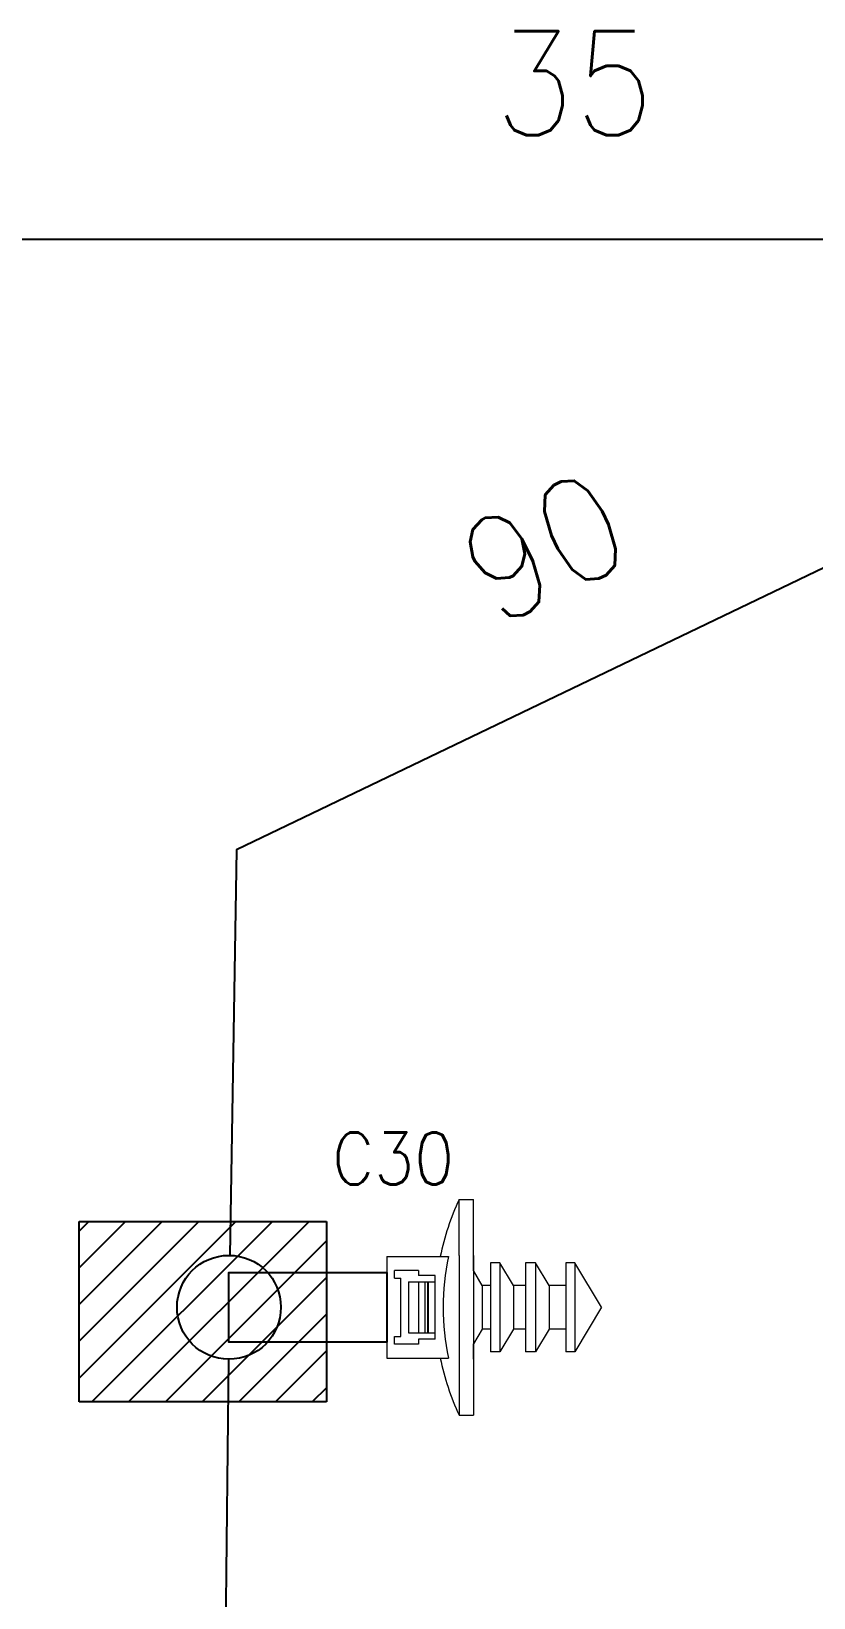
# Model space of a CAD drawing. Header units: inches. Extents: x 47316 to 59086, y 3141 to 11743.
# Drawn here: x 53412.1 to 53449.8, y 8557.8 to 8633.2 of the extents above; entities that cross this region are included whole.
import ezdxf

# ---------------------------------------------------------------- set-up
doc = ezdxf.new("R2010")
doc.units = ezdxf.units.IN
doc.header["$MEASUREMENT"] = 0
doc.layers.add('0Filament', color=7, linetype='Continuous', lineweight=20)
doc.styles.get("Standard").update_dxf_attribs({"font": ''})
doc.styles.get('Standard').set_extended_font_data('SimSun')
doc.linetypes.add('_VH_OTCON', pattern='A,0.0001,[7,VeSys.shx,S=0.1,R=0,X=0,Y=0],-0.4,[7,VeSys.shx,S=0.1,R=0,X=0,Y=0],-0.4,["X",Standard,S=1,R=0,X=-0.5,Y=-0.5],-0.0001,[7,VeSys.shx,S=0.1,R=0,X=0,Y=0],-0.4', length=1.2002)
doc.linetypes.add('_VH_UNTAPED', pattern='A,0.0001,[17,VeSys.shx,S=0.1,R=0,X=0,Y=0],-0.4', length=0.4001)

msp = doc.modelspace()

# ---------------------------------------------------------------- linework, layer by layer
at = {"color": 0, "linetype": '_VH_OTCON', "lineweight": -2, "ltscale": 5}
msp.add_line((53395.367, 8623.205), (53480.703, 8623.202), dxfattribs=at)
at = {"color": 0, "lineweight": -2}
for p, q in [((53421.945, 8575.908), (53414.41, 8568.372)), ((53420.178, 8575.908), (53414.41, 8570.14)), ((53418.41, 8575.908), (53414.41, 8571.908)), ((53416.642, 8575.908), (53414.41, 8573.676)), ((53414.874, 8575.908), (53414.41, 8575.443)), ((53414.41, 8567.218), (53414.41, 8575.908)), ((53414.41, 8575.908), (53426.317, 8575.908)), ((53423.713, 8575.908), (53415.023, 8567.218)), ((53425.481, 8575.908), (53416.791, 8567.218)), ((53426.317, 8575.908), (53426.317, 8567.218)), ((53426.317, 8574.976), (53418.559, 8567.218)), ((53426.317, 8573.208), (53420.326, 8567.218)), ((53426.317, 8571.441), (53422.094, 8567.218)), ((53426.317, 8569.673), (53423.862, 8567.218)), ((53426.317, 8567.905), (53425.63, 8567.218)), ((53426.317, 8567.218), (53414.41, 8567.218))]:
    msp.add_line(p, q, dxfattribs=at)
at = {"color": 0, "linetype": '_VH_UNTAPED', "lineweight": -2, "ltscale": 5}
msp.add_line((53421.594, 8569.277), (53420.989, 8511.625), dxfattribs=at)
msp.add_lwpolyline([(53480.949, 8622.12), (53421.977, 8593.801), (53421.661, 8574.277)], dxfattribs=at)
at = {"color": 0}
msp.add_lwpolyline([(53429.219, 8573.458), (53429.219, 8570.096), (53421.621, 8570.096), (53421.621, 8573.458)], close=True, dxfattribs=at)
at = {"color": 0, "linetype": 'Continuous', "lineweight": -2}
msp.add_circle((53421.621, 8571.777), 2.5, dxfattribs=at)
at = {"layer": '0Filament', "color": 0, "lineweight": 9, "ltscale": 0.110623}
for p, q in [((53432.702, 8574.268), (53432.702, 8576.974)), ((53433.381, 8574.268), (53433.381, 8576.974))]:
    msp.add_line(p, q, dxfattribs=at)
at = {"layer": '0Filament', "color": 0, "lineweight": 9, "ltscale": 0.02778}
for p, q in [((53432.702, 8576.974), (53433.381, 8576.974)), ((53432.702, 8566.58), (53433.381, 8566.58))]:
    msp.add_line(p, q, dxfattribs=at)
at = {"layer": '0Filament', "color": 0, "lineweight": 9, "ltscale": 0.14032}
msp.add_line((53433.381, 8573.542), (53433.381, 8576.974), dxfattribs=at)
at = {"layer": '0Filament', "color": 0, "lineweight": 9, "ltscale": 0.121317}
for p, q in [((53429.219, 8574.223), (53432.186, 8574.223)), ((53429.219, 8569.331), (53432.186, 8569.331))]:
    msp.add_line(p, q, dxfattribs=at)
at = {"layer": '0Filament', "color": 0, "lineweight": 9, "ltscale": 0.2}
msp.add_line((53429.219, 8574.223), (53429.219, 8569.331), dxfattribs=at)
at = {"layer": '0Filament', "color": 0, "lineweight": 9, "ltscale": 0.314377}
for p, q in [((53432.702, 8574.268), (53432.702, 8566.58)), ((53433.381, 8574.268), (53433.381, 8566.58))]:
    msp.add_line(p, q, dxfattribs=at)
at = {"layer": '0Filament', "color": 0, "lineweight": 9, "ltscale": 0.045551}
for p, q in [((53434.205, 8573.917), (53434.205, 8572.803)), ((53434.66, 8573.917), (53434.66, 8572.803)), ((53435.891, 8573.917), (53435.891, 8572.803)), ((53436.376, 8573.917), (53436.376, 8572.803)), ((53437.829, 8573.917), (53437.829, 8572.803)), ((53438.268, 8573.917), (53438.268, 8572.803))]:
    msp.add_line(p, q, dxfattribs=at)
at = {"layer": '0Filament', "color": 0, "lineweight": 9, "ltscale": 0.018604}
for p, q in [((53434.66, 8573.917), (53434.205, 8573.917)), ((53434.66, 8569.637), (53434.205, 8569.637))]:
    msp.add_line(p, q, dxfattribs=at)
at = {"layer": '0Filament', "color": 0, "lineweight": 9, "ltscale": 0.051927}
for p, q in [((53435.314, 8572.828), (53434.66, 8573.917)), ((53437.03, 8572.828), (53436.376, 8573.917)), ((53435.314, 8570.726), (53434.66, 8569.637)), ((53437.03, 8570.726), (53436.376, 8569.637))]:
    msp.add_line(p, q, dxfattribs=at)
at = {"layer": '0Filament', "color": 0, "lineweight": 9, "ltscale": 0.019849}
for p, q in [((53436.376, 8573.917), (53435.891, 8573.917)), ((53436.376, 8569.637), (53435.891, 8569.637))]:
    msp.add_line(p, q, dxfattribs=at)
at = {"layer": '0Filament', "color": 0, "lineweight": 9, "ltscale": 0.017949}
for p, q in [((53438.268, 8573.917), (53437.829, 8573.917)), ((53438.268, 8569.637), (53437.829, 8569.637))]:
    msp.add_line(p, q, dxfattribs=at)
at = {"layer": '0Filament', "color": 0, "lineweight": 9, "ltscale": 0.102081}
for q in [(53438.268, 8573.917), (53438.268, 8569.637)]:
    msp.add_line((53439.553, 8571.777), q, dxfattribs=at)
at = {"layer": '0Filament', "color": 0, "lineweight": 9, "ltscale": 0.13}
for p, q in [((53425.168, 8573.458), (53426.04, 8573.458)), ((53426.04, 8573.458), (53429.219, 8573.458)), ((53425.168, 8570.096), (53426.04, 8570.096)), ((53426.04, 8570.096), (53429.219, 8570.096))]:
    msp.add_line(p, q, dxfattribs=at)
at = {"layer": '0Filament', "color": 0, "lineweight": 9, "ltscale": 0.047501}
for p, q in [((53430.748, 8573.55), (53429.586, 8573.55)), ((53430.748, 8570.004), (53429.586, 8570.004))]:
    msp.add_line(p, q, dxfattribs=at)
at = {"layer": '0Filament', "color": 0, "lineweight": 9, "ltscale": 0.015002}
msp.add_line((53429.586, 8573.183), (53429.586, 8573.55), dxfattribs=at)
at = {"layer": '0Filament', "color": 0, "lineweight": 9, "ltscale": 0.0125}
for p, q in [((53429.586, 8573.183), (53429.892, 8573.183)), ((53430.748, 8573), (53431.053, 8573)), ((53429.586, 8570.371), (53429.892, 8570.371)), ((53430.748, 8570.554), (53431.053, 8570.554))]:
    msp.add_line(p, q, dxfattribs=at)
at = {"layer": '0Filament', "color": 0, "lineweight": 9, "ltscale": 0.114999}
msp.add_line((53429.892, 8570.371), (53429.892, 8573.183), dxfattribs=at)
at = {"layer": '0Filament', "color": 0, "lineweight": 9, "ltscale": 0.1}
for p, q in [((53430.258, 8573), (53430.258, 8570.554)), ((53430.748, 8573), (53430.748, 8570.554)), ((53431.053, 8573), (53431.053, 8570.554)), ((53431.17, 8573), (53431.17, 8570.554)), ((53431.2, 8573), (53431.2, 8570.554))]:
    msp.add_line(p, q, dxfattribs=at)
at = {"layer": '0Filament', "color": 0, "lineweight": 9, "ltscale": 0.020001}
for p, q in [((53430.258, 8573), (53430.748, 8573)), ((53430.258, 8570.554), (53430.748, 8570.554))]:
    msp.add_line(p, q, dxfattribs=at)
at = {"layer": '0Filament', "color": 0, "lineweight": 9, "ltscale": 0.010001}
for p, q in [((53430.748, 8573.55), (53430.748, 8573.305)), ((53430.748, 8570.248), (53430.748, 8570.004))]:
    msp.add_line(p, q, dxfattribs=at)
at = {"layer": '0Filament', "color": 0, "lineweight": 9, "ltscale": 0.0325}
for p, q in [((53431.542, 8573.305), (53430.748, 8573.305)), ((53431.542, 8570.248), (53430.748, 8570.248))]:
    msp.add_line(p, q, dxfattribs=at)
at = {"layer": '0Filament', "color": 0, "lineweight": 9, "ltscale": 0.004785}
for p, q in [((53431.053, 8573), (53431.17, 8573)), ((53431.053, 8570.554), (53431.17, 8570.554))]:
    msp.add_line(p, q, dxfattribs=at)
at = {"layer": '0Filament', "color": 0, "lineweight": 9, "ltscale": 0.001228}
for p, q in [((53431.17, 8573), (53431.2, 8573)), ((53431.17, 8570.554), (53431.2, 8570.554))]:
    msp.add_line(p, q, dxfattribs=at)
at = {"layer": '0Filament', "color": 0, "lineweight": 9, "ltscale": 0.013986}
for p, q in [((53431.2, 8573), (53431.542, 8573)), ((53431.2, 8570.554), (53431.542, 8570.554))]:
    msp.add_line(p, q, dxfattribs=at)
at = {"layer": '0Filament', "color": 0, "lineweight": 9, "ltscale": 0.125}
msp.add_line((53431.542, 8570.248), (53431.542, 8573.305), dxfattribs=at)
at = {"layer": '0Filament', "color": 0, "lineweight": 9, "ltscale": 0.034033}
msp.add_line((53433.81, 8572.828), (53433.381, 8573.542), dxfattribs=at)
at = {"layer": '0Filament', "color": 0, "lineweight": 9, "ltscale": 0.022382}
for p, q in [((53433.81, 8572.828), (53433.81, 8572.281)), ((53435.314, 8572.828), (53435.314, 8572.281)), ((53437.03, 8572.828), (53437.03, 8572.281))]:
    msp.add_line(p, q, dxfattribs=at)
at = {"layer": '0Filament', "color": 0, "lineweight": 9, "ltscale": 0.016164}
for p, q in [((53434.205, 8572.828), (53433.81, 8572.828)), ((53434.205, 8570.726), (53433.81, 8570.726))]:
    msp.add_line(p, q, dxfattribs=at)
at = {"layer": '0Filament', "color": 0, "lineweight": 9, "ltscale": 0.063599}
for p, q in [((53433.81, 8572.281), (53433.81, 8570.726)), ((53435.314, 8572.281), (53435.314, 8570.726)), ((53437.03, 8572.281), (53437.03, 8570.726))]:
    msp.add_line(p, q, dxfattribs=at)
at = {"layer": '0Filament', "color": 0, "lineweight": 9, "ltscale": 0.129449}
for p, q in [((53434.205, 8572.803), (53434.205, 8569.637)), ((53434.66, 8572.803), (53434.66, 8569.637)), ((53435.891, 8572.803), (53435.891, 8569.637)), ((53436.376, 8572.803), (53436.376, 8569.637)), ((53437.829, 8572.803), (53437.829, 8569.637)), ((53438.268, 8572.803), (53438.268, 8569.637))]:
    msp.add_line(p, q, dxfattribs=at)
at = {"layer": '0Filament', "color": 0, "lineweight": 9, "ltscale": 0.023581}
for p, q in [((53435.891, 8572.828), (53435.314, 8572.828)), ((53435.891, 8570.726), (53435.314, 8570.726))]:
    msp.add_line(p, q, dxfattribs=at)
at = {"layer": '0Filament', "color": 0, "lineweight": 9, "ltscale": 0.032642}
for p, q in [((53437.829, 8572.828), (53437.03, 8572.828)), ((53437.829, 8570.726), (53437.03, 8570.726))]:
    msp.add_line(p, q, dxfattribs=at)
at = {"layer": '0Filament', "color": 0, "lineweight": 9, "ltscale": 0.034036}
msp.add_line((53433.81, 8570.726), (53433.381, 8570.012), dxfattribs=at)
at = {"layer": '0Filament', "color": 0, "lineweight": 9, "ltscale": 0.014999}
msp.add_line((53429.586, 8570.004), (53429.586, 8570.371), dxfattribs=at)
at = {"layer": '0Filament', "color": 0, "lineweight": 9, "ltscale": 0.0297}
msp.add_line((53433.381, 8569.285), (53433.381, 8570.012), dxfattribs=at)
at = {"layer": '0Filament', "color": 0, "lineweight": 9, "ltscale": 0.11062}
msp.add_line((53433.381, 8569.285), (53433.381, 8566.58), dxfattribs=at)
at = {"layer": '0Filament', "color": 0, "lineweight": 9}
for radius, start, end in [(12.228, 154.84934, 168.46303), (11.84, 168.07925, 191.92068), (12.228, 191.53696, 205.15066)]:
    msp.add_arc((53443.77, 8571.777), radius, start, end, dxfattribs=at)

# ---------------------------------------------------------------- texts
at = {"color": 7, "linetype": '_VH_OTCON', "lineweight": 18, "ltscale": 5, "insert": (53434.392, 8633.204), "char_height": 5, "width": 8.57143, "attachment_point": 1, "rotation": 359.99843}
msp.add_mtext('\\Fromans.shx;\\W0.9000000000;\\T1.0000000000;\\o\\l35', dxfattribs=at)
at = {"color": 7, "linetype": '_VH_UNTAPED', "lineweight": 18, "ltscale": 5, "insert": (53432.218, 8608.941), "char_height": 5, "width": 8.57143, "attachment_point": 1, "rotation": 25.65076}
msp.add_mtext('\\Fromans.shx;\\W0.9000000000;\\T1.0000000000;\\o\\l90', dxfattribs=at)
at = {"color": 21, "linetype": 'Continuous', "lineweight": 15, "insert": (53426.582, 8580.192), "char_height": 2.5, "width": 6.53571, "attachment_point": 1}
msp.add_mtext('\\Fromans.shx;\\W0.9000000000;\\T1.0000000000;\\o\\lC30', dxfattribs=at)

doc.saveas('drawing.dxf')
